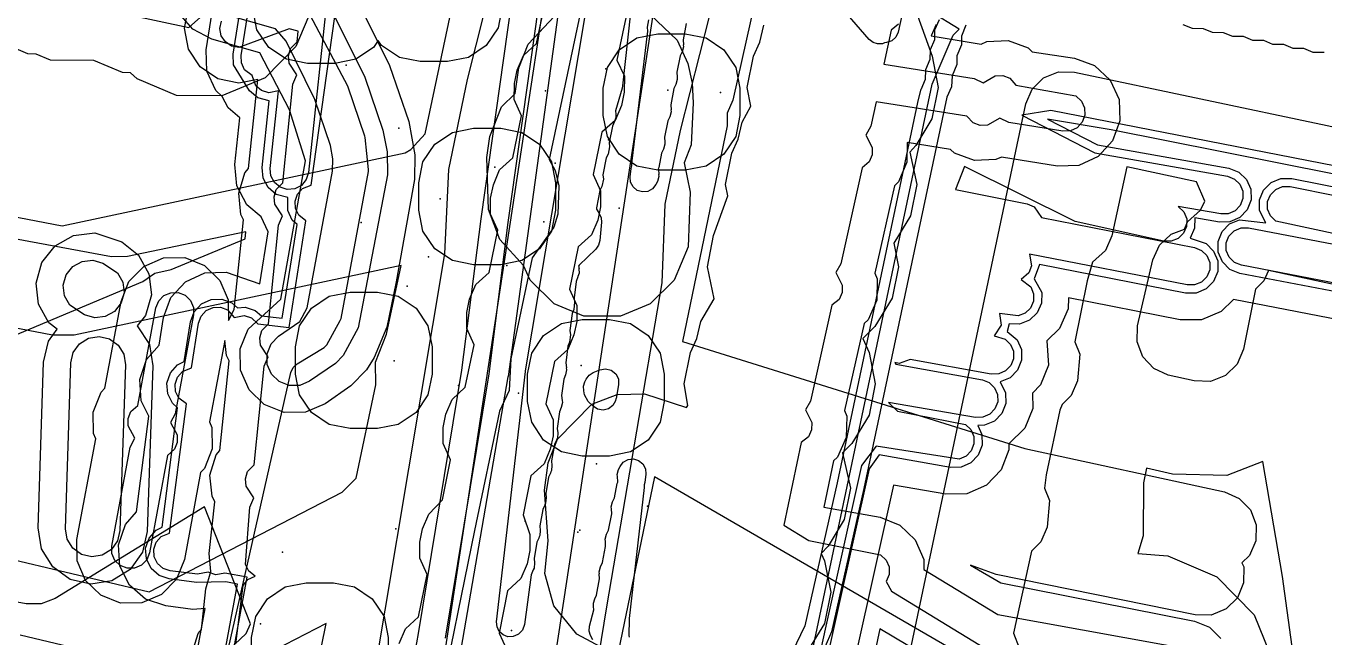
# Model space of a CAD drawing. Header units: metres. Extents: x 3158 to 3711, y 9867 to 11440.
# Drawn here: x 3332.03 to 3379.51, y 10653.77 to 10676.15 of the extents above; entities that cross this region are included whole.
import ezdxf

# ---------------------------------------------------------------- set-up
doc = ezdxf.new("R2010")
doc.units = ezdxf.units.M
for name, color, linetype in [('AI_GREENING_EXCLUSIONS', 1, 'Continuous'), ('AI_GREENING_LAWN', 82, 'Continuous'), ('AI_GREENING_REJECTED', 6, 'Continuous')]:
    doc.layers.add(name, color=color, linetype=linetype)

msp = doc.modelspace()

# ---------------------------------------------------------------- linework, layer by layer
at = {"layer": 'AI_GREENING_EXCLUSIONS'}
for points in [[(3346.044, 10644.59), (3351.569, 10680.926), (3351.591, 10682.075), (3351.758, 10682.399), (3352.242, 10685.228), (3352.192, 10685.587), (3352.389, 10686.342), (3352.558, 10686.692), (3360.24, 10726.851)], [(3346.044, 10644.59), (3351.569, 10680.926), (3351.591, 10682.075), (3351.758, 10682.399), (3352.242, 10685.228), (3352.192, 10685.587), (3352.389, 10686.342), (3352.558, 10686.692), (3360.24, 10726.851)], [(3364.17, 10726.103), (3356.438, 10685.686), (3356.351, 10684.792), (3356.225, 10684.571), (3355.951, 10683.137), (3355.733, 10681.703), (3355.778, 10681.45), (3355.56, 10680.566), (3350.042, 10644.276)], [(3364.17, 10726.103), (3356.438, 10685.686), (3356.351, 10684.792), (3356.225, 10684.571), (3355.951, 10683.137), (3355.733, 10681.703), (3355.778, 10681.45), (3355.56, 10680.566), (3350.042, 10644.276)], [(3368.281, 10726.27), (3365.856, 10714.569), (3364.062, 10705.43), (3363.093, 10698.96), (3360.359, 10685.992), (3359.911, 10684.821), (3358.536, 10682.434), (3358.329, 10681.509), (3357.958, 10680.776), (3357.72, 10679.292), (3355.952, 10672.315), (3355.399, 10669.624), (3355.284, 10666.738), (3353.255, 10654.883), (3351.387, 10643.368)], [(3362.566, 10724.899), (3360.784, 10716.656), (3356.08, 10694.449), (3356.022, 10693.286), (3355.672, 10692.527), (3351.167, 10671.258), (3351.388, 10670.85), (3351.52, 10670.289), (3351.478, 10669.254), (3351.332, 10668.78), (3350.544, 10667.659), (3349.76, 10663.964), (3349.702, 10662.8), (3349.352, 10662.042), (3348.427, 10657.679), (3345.726, 10644.391)], [(3351.74, 10610.352), (3365.172, 10674.021), (3365.94, 10675.815), (3366.155, 10676.025), (3365.123, 10676.659), (3362.983, 10678.641), (3361.994, 10679.745), (3360.94, 10681.778), (3360.902, 10684.067), (3361.573, 10687.149), (3362.269, 10688.813), (3363.51, 10690.123), (3365.135, 10690.906), (3366.932, 10691.062), (3368.361, 10690.94), (3372.123, 10709.271), (3372.133, 10711.065), (3372.254, 10711.653), (3373.011, 10713.451), (3374.399, 10714.822), (3376.206, 10715.558), (3378.157, 10715.546), (3389.665, 10713.185)], [(3325.982, 10670.243), (3333.356, 10668.824), (3345.894, 10671.497), (3346.104, 10671.619), (3346.632, 10672.192), (3351.144, 10693.491), (3351.133, 10694.322), (3351.537, 10695.346), (3355.648, 10714.754), (3340.639, 10712.823), (3339.981, 10712.848), (3332.152, 10714.459), (3331.433, 10714.762)], [(3365.675, 10708.243), (3357.88, 10673.431), (3357.676, 10672.955), (3357.677, 10672.489), (3356.042, 10664.594), (3368.562, 10660.68), (3375.871, 10659.084), (3376.407, 10658.85), (3376.813, 10658.428), (3377.027, 10657.884), (3377.016, 10657.298), (3376.782, 10656.762), (3376.505, 10656.495), (3376.569, 10656.338), (3376.566, 10655.753), (3376.34, 10655.213), (3375.925, 10654.801), (3375.383, 10654.579), (3374.798, 10654.581), (3367.513, 10656.06), (3366.572, 10656.399), (3367.681, 10655.755), (3374.771, 10654.354), (3375.312, 10654.131), (3375.726, 10653.717)], [(3331.303, 10677.528), (3337.984, 10676.09), (3338.823, 10676.839), (3337.671, 10677.06), (3337.128, 10677.28), (3336.711, 10677.69), (3336.483, 10678.229), (3336.479, 10678.815), (3336.594, 10679.098), (3336.592, 10679.404), (3336.812, 10679.946), (3337.222, 10680.363), (3337.761, 10680.591), (3338.347, 10680.596), (3341.666, 10679.961), (3342.352, 10679.992), (3344.247, 10681.684), (3344.551, 10682.276), (3344.791, 10682.46), (3344.925, 10683.408), (3344.379, 10683.964), (3333.945, 10689.603), (3324.65, 10691.413)], [(3344.13, 10641.258), (3346.383, 10653.9), (3347.974, 10663.543), (3348.677, 10669.085), (3351.032, 10685.796)], [(3347.369, 10653.731), (3348.966, 10663.414), (3349.667, 10668.946), (3352.022, 10685.656)], [(3336.176, 10641.797), (3338.575, 10654.814), (3338.132, 10654.784), (3337.14, 10654.911), (3336.4, 10655.16), (3335.812, 10655.673), (3335.465, 10656.372), (3335.412, 10657.15), (3335.661, 10657.89), (3336.072, 10658.362), (3336.522, 10661.86), (3336.244, 10662.421), (3336.191, 10663.199), (3336.439, 10663.939), (3336.897, 10664.464), (3337.058, 10665.475), (3337.328, 10666.207), (3337.858, 10666.779), (3338.567, 10667.106), (3339.347, 10667.136), (3340.585, 10666.703), (3340.886, 10668.606), (3340.63, 10669.161), (3340.102, 10669.601), (3339.74, 10670.292), (3339.67, 10671.069), (3339.854, 10672.784), (3339.422, 10673.146), (3339.204, 10673.567), (3338.971, 10673.782), (3338.645, 10674.491), (3338.615, 10675.27), (3339.884, 10683.259)], [(3337.156, 10641.595), (3339.758, 10655.705), (3339.331, 10655.793), (3338.26, 10655.775), (3337.268, 10655.903), (3336.898, 10656.028), (3336.604, 10656.284), (3336.43, 10656.633), (3336.404, 10657.023), (3336.528, 10657.393), (3336.784, 10657.687), (3337.008, 10657.797), (3337.57, 10662.169), (3337.383, 10662.333), (3337.209, 10662.683), (3337.183, 10663.072), (3337.307, 10663.442), (3337.563, 10663.736), (3337.813, 10663.86), (3338.045, 10665.318), (3338.18, 10665.684), (3338.445, 10665.97), (3338.8, 10666.133), (3339.19, 10666.148), (3339.556, 10666.013), (3339.763, 10665.821), (3340.042, 10665.846), (3340.414, 10665.728), (3340.646, 10665.534), (3341.401, 10665.453), (3341.942, 10668.88), (3341.769, 10669.034), (3341.599, 10669.385), (3341.609, 10669.867), (3341.18, 10669.979), (3340.881, 10670.229), (3340.7, 10670.574), (3340.665, 10670.963), (3340.926, 10673.408), (3340.501, 10673.521), (3340.202, 10673.772), (3339.617, 10674.724), (3339.602, 10675.113), (3340.939, 10683.522)], [(3343.08, 10677.557), (3342.355, 10670.782), (3342.274, 10670.521), (3342.099, 10670.312), (3341.857, 10670.185), (3341.585, 10670.16), (3341.324, 10670.242), (3341.114, 10670.417), (3340.987, 10670.659), (3340.963, 10670.931), (3341.267, 10673.771), (3340.906, 10673.702), (3340.646, 10673.784), (3340.437, 10673.959), (3340.299, 10674.332), (3340.023, 10674.545), (3339.909, 10674.793), (3339.899, 10675.066), (3341.263, 10683.651)], [(3343.852, 10646.878), (3347.35, 10667.804), (3347.491, 10670.886), (3348.175, 10674.192), (3349.438, 10679.178)], [(3337.45, 10641.534), (3340.112, 10655.968), (3339.305, 10656.111), (3338.966, 10656.053), (3338.687, 10656.15), (3338.298, 10656.073), (3337.306, 10656.201), (3337.047, 10656.288), (3336.841, 10656.467), (3336.72, 10656.712), (3336.701, 10656.984), (3336.788, 10657.243), (3336.968, 10657.449), (3337.281, 10657.575), (3337.892, 10662.315), (3337.62, 10662.516), (3337.499, 10662.761), (3337.48, 10663.033), (3337.567, 10663.292), (3337.747, 10663.498), (3338.08, 10663.626), (3338.341, 10665.271), (3338.436, 10665.527), (3338.622, 10665.727), (3338.87, 10665.841), (3339.143, 10665.852), (3339.399, 10665.757), (3339.644, 10665.475), (3340.01, 10665.547), (3340.27, 10665.465), (3340.506, 10665.238), (3341.649, 10665.104), (3342.266, 10669.014), (3342.008, 10669.214), (3341.89, 10669.46), (3341.874, 10669.733), (3341.964, 10669.991), (3342.146, 10670.195), (3342.461, 10670.317), (3343.425, 10677.196)], [(3342.507, 10676.838), (3341.903, 10675.393), (3340.78, 10674.249), (3339.194, 10673.586), (3337.533, 10673.602), (3336.088, 10674.206), (3335.846, 10674.428), (3335.56, 10674.444), (3334.509, 10674.883), (3332.922, 10674.899), (3332.4, 10675.117), (3332.097, 10675.133), (3330.652, 10675.737)], [(3338.09, 10653.152), (3338.319, 10653.898), (3338.448, 10654.054), (3338.599, 10655.536), (3338.794, 10656.17), (3338.731, 10656.83), (3338.936, 10658.726), (3338.831, 10658.925), (3338.757, 10659.702), (3338.985, 10660.448), (3339.115, 10660.604), (3339.461, 10663.888), (3339.356, 10664.087), (3339.304, 10664.625), (3338.741, 10661.652), (3338.83, 10661.445), (3338.84, 10660.665), (3338.551, 10659.94), (3338.409, 10659.794), (3337.82, 10656.613), (3337.531, 10655.889), (3336.987, 10655.33), (3336.27, 10655.021), (3335.489, 10655.011), (3334.765, 10655.3), (3334.206, 10655.845), (3333.897, 10656.562), (3333.887, 10657.342), (3334.582, 10661.024), (3334.493, 10661.231), (3334.483, 10662.011), (3334.772, 10662.736), (3334.913, 10662.881), (3335.502, 10666.062), (3335.792, 10666.787), (3336.336, 10667.346), (3337.053, 10667.654), (3337.833, 10667.664), (3338.558, 10667.375), (3339.117, 10666.831), (3339.425, 10666.114), (3339.435, 10665.364), (3339.64, 10665.766), (3339.986, 10669.05), (3339.881, 10669.249), (3339.807, 10670.026), (3340.036, 10670.772), (3340.165, 10670.929), (3340.504, 10674.187), (3339.808, 10674.053), (3339.044, 10674.209), (3338.397, 10674.647), (3337.967, 10675.298), (3337.819, 10676.064), (3337.976, 10676.828)], [(3344.158, 10677.056), (3345.326, 10674.699), (3346.03, 10672.652), (3346.248, 10671.43), (3346.233, 10670.526), (3345.566, 10666.781), (3345.225, 10665.116), (3344.758, 10664.01), (3344.477, 10663.559), (3343.914, 10662.969), (3342.966, 10662.316), (3342.249, 10662.007), (3341.469, 10661.996), (3340.744, 10662.284), (3340.184, 10662.828), (3339.875, 10663.545), (3339.864, 10664.325), (3340.153, 10665.05), (3341.351, 10666.139), (3342.246, 10671.209), (3341.666, 10673.08), (3341.666, 10673.08), (3340.585, 10675.165), (3338.822, 10675.669), (3338.128, 10676.025), (3337.623, 10676.62)], [(3343.268, 10676.6), (3344.424, 10674.267), (3345.082, 10672.334), (3345.233, 10671.542), (3345.249, 10670.702), (3344.175, 10665.099), (3343.628, 10664.087), (3343.346, 10663.793), (3342.399, 10663.14), (3342.04, 10662.985), (3341.65, 10662.98), (3341.288, 10663.124), (3341.008, 10663.396), (3340.853, 10663.754), (3340.848, 10664.144), (3340.992, 10664.507), (3341.264, 10664.786), (3342.04, 10665.321), (3342.309, 10665.827), (3342.309, 10665.827), (3343.239, 10670.827), (3343.247, 10671.288), (3343.162, 10671.767), (3342.594, 10673.457), (3341.538, 10675.588), (3341.15, 10676.043), (3339.096, 10676.63)], [(3349.45, 10676.843), (3349.298, 10676.078), (3348.864, 10675.429), (3348.215, 10674.995), (3347.45, 10674.843), (3346.45, 10674.843), (3345.685, 10674.995), (3345.036, 10675.429), (3344.908, 10675.621), (3344.735, 10675.363), (3344.086, 10674.929), (3343.321, 10674.777), (3342.321, 10674.777), (3341.556, 10674.929), (3340.907, 10675.363), (3340.473, 10676.012), (3340.321, 10676.777)], [(3345.68, 10653.536), (3345.906, 10654.075), (3346.389, 10654.515), (3346.704, 10656.067), (3346.431, 10656.66), (3346.433, 10657.245), (3346.532, 10657.735), (3346.758, 10658.275), (3347.257, 10658.791), (3347.556, 10660.267), (3347.283, 10660.86), (3347.285, 10661.445), (3347.385, 10661.935), (3347.611, 10662.475), (3348.097, 10662.916), (3348.419, 10664.47), (3348.148, 10665.065), (3348.152, 10665.65), (3348.254, 10666.14), (3348.482, 10666.679), (3348.967, 10667.117), (3349.288, 10668.667), (3349.017, 10669.261), (3349.021, 10669.846), (3349.123, 10670.336), (3349.351, 10670.875), (3349.836, 10671.313), (3350.157, 10672.863), (3349.886, 10673.457), (3349.891, 10674.043), (3349.992, 10674.532), (3350.22, 10675.071), (3350.705, 10675.509), (3351.026, 10677.059)], [(3354.626, 10676.79), (3355.85, 10675.631), (3356.236, 10674.775), (3356.391, 10674.056), (3356.43, 10673.339), (3356.353, 10671.794), (3356.098, 10671.137), (3356.318, 10670.058), (3356.253, 10668.066), (3355.738, 10666.834), (3354.861, 10665.979), (3353.777, 10665.526), (3352.427, 10665.526), (3351.343, 10665.979), (3350.466, 10666.834), (3350.22, 10667.382), (3349.355, 10668.327), (3348.947, 10669.427), (3348.879, 10671.332), (3348.991, 10672.104), (3349.423, 10673.185), (3349.924, 10673.671), (3350.053, 10674.611), (3350.392, 10675.486), (3351.552, 10676.708)], [(3339.701, 10653.526), (3339.973, 10655.665), (3340.147, 10655.876), (3340.407, 10656.006), (3340.178, 10656.185), (3340.05, 10656.427), (3340.211, 10658.533), (3340.355, 10658.872), (3340.076, 10659.298), (3340.05, 10659.57), (3340.13, 10659.831), (3340.368, 10660.076), (3340.736, 10663.696), (3340.88, 10664.034), (3340.601, 10664.461), (3340.575, 10664.732), (3340.655, 10664.994), (3340.893, 10665.238), (3341.261, 10668.858), (3341.405, 10669.196), (3341.126, 10669.623), (3341.1, 10669.895), (3341.18, 10670.156), (3341.418, 10670.4), (3341.786, 10674.021), (3341.93, 10674.359), (3341.651, 10674.785), (3341.625, 10675.057), (3341.705, 10675.318), (3341.943, 10675.563), (3341.983, 10675.952), (3341.658, 10676.047), (3339.816, 10675.353), (3339.548, 10675.408), (3339.322, 10675.561), (3339.171, 10675.789), (3339.119, 10676.057), (3339.174, 10676.324)], [(3353.964, 10676.451), (3353.643, 10674.901), (3353.913, 10674.306), (3353.909, 10673.721), (3353.807, 10673.231), (3353.579, 10672.692), (3353.094, 10672.254), (3352.773, 10670.704), (3353.044, 10670.11), (3353.04, 10669.525), (3352.938, 10669.035), (3352.71, 10668.496), (3352.225, 10668.058), (3351.904, 10666.508), (3352.175, 10665.914), (3352.171, 10665.328), (3352.069, 10664.839), (3351.841, 10664.3), (3351.356, 10663.862), (3351.036, 10662.316), (3351.307, 10661.725), (3351.305, 10661.14), (3351.205, 10660.65), (3350.979, 10660.11), (3350.496, 10659.67), (3350.208, 10658.248), (3350.455, 10657.525), (3350.452, 10656.94), (3350.353, 10656.45), (3350.127, 10655.91), (3349.644, 10655.47), (3349.329, 10653.919), (3349.603, 10653.325)], [(3353.219, 10653.311), (3352.175, 10653.877), (3351.337, 10654.917), (3351.003, 10656.096), (3351.131, 10657.297), (3350.996, 10659.15), (3351.125, 10660.148), (3351.465, 10661.023), (3352.724, 10662.302), (3353.655, 10662.652), (3354.649, 10662.679), (3356.191, 10662.181), (3356.24, 10662.248), (3356.105, 10663.043), (3356.332, 10664.192), (3356.564, 10664.703), (3356.709, 10665.323), (3357.203, 10666.152), (3356.952, 10667.331), (3357.18, 10668.479), (3357.701, 10669.93), (3357.618, 10670.346), (3357.845, 10671.494), (3358.076, 10672.006), (3358.222, 10672.626), (3358.546, 10673.206), (3358.408, 10673.895), (3358.635, 10675.043), (3358.866, 10675.555), (3359.011, 10676.175)], [(3363.937, 10676.216), (3363.675, 10675.998), (3363.41, 10674.744), (3366.708, 10674.225), (3367.038, 10674.063), (3367.479, 10674.318), (3367.752, 10674.329), (3368.008, 10674.235), (3368.239, 10673.984), (3370.429, 10673.585), (3370.63, 10673.4), (3370.745, 10673.152), (3370.755, 10672.879), (3370.661, 10672.623), (3370.476, 10672.422), (3370.228, 10672.307), (3369.955, 10672.297), (3367.972, 10672.609), (3367.642, 10672.771), (3367.201, 10672.516), (3366.928, 10672.505), (3366.672, 10672.599), (3366.441, 10672.85), (3363.12, 10673.373), (3362.931, 10672.475), (3362.752, 10672.154), (3362.984, 10671.7), (3362.98, 10671.427), (3362.873, 10671.176), (3362.61, 10670.958), (3361.837, 10667.434), (3361.655, 10667.115), (3361.882, 10666.659), (3361.876, 10666.386), (3361.766, 10666.136), (3361.501, 10665.921), (3360.721, 10662.406), (3360.539, 10662.087), (3360.766, 10661.631), (3360.76, 10661.357), (3360.65, 10661.108), (3360.385, 10660.893), (3359.744, 10657.872), (3360.665, 10657.307), (3363.289, 10656.779), (3363.486, 10656.589), (3363.595, 10656.339), (3363.6, 10656.066), (3363.488, 10655.8), (3363.682, 10655.456), (3367.097, 10653.359)], [(3365.425, 10676.375), (3365.263, 10675.998), (3365.256, 10675.644), (3365.094, 10675.268), (3365.087, 10674.914), (3364.925, 10674.537), (3364.918, 10674.183), (3364.758, 10673.809), (3364.742, 10673.793), (3364.642, 10673.349), (3361.698, 10659.42), (3360.516, 10654.186), (3360.053, 10653.22)], [(3364.633, 10676.525), (3365.169, 10675.043), (3365.396, 10673.895), (3365.166, 10672.747), (3364.579, 10671.775), (3364.355, 10671.53), (3364.606, 10670.346), (3364.376, 10669.198), (3363.769, 10668.196), (3363.94, 10667.331), (3363.711, 10666.183), (3363.081, 10665.148), (3362.635, 10664.702), (3362.866, 10664.192), (3363.093, 10663.043), (3362.863, 10661.895), (3362.234, 10660.86), (3361.89, 10660.516), (3362.182, 10659.224), (3361.952, 10658.076), (3361.365, 10657.104), (3361.118, 10656.835), (3361.234, 10656.567), (3361.461, 10655.419), (3361.232, 10654.271), (3360.652, 10653.314)], [(3366.406, 10676.177), (3366.24, 10675.78), (3366.24, 10675.462), (3366.071, 10675.05), (3366.071, 10674.731), (3365.901, 10674.319), (3365.881, 10673.923), (3365.711, 10673.545), (3365.62, 10673.139), (3362.676, 10659.21), (3361.492, 10653.966), (3361.025, 10652.889)], [(3365.317, 10676.198), (3365.141, 10675.788), (3366.97, 10675.487), (3367.174, 10675.582), (3367.954, 10675.613), (3368.686, 10675.344), (3368.835, 10675.206), (3370.375, 10674.964), (3371.107, 10674.694), (3371.681, 10674.165), (3372.008, 10673.457), (3372.04, 10672.677), (3371.77, 10671.945), (3371.241, 10671.371), (3370.533, 10671.044), (3369.753, 10671.012), (3367.71, 10671.347), (3367.505, 10671.252), (3366.726, 10671.221), (3365.993, 10671.49), (3365.844, 10671.628), (3364.261, 10671.877), (3364.252, 10671.158), (3363.945, 10670.441), (3363.8, 10670.299), (3363.081, 10667.094), (3363.162, 10666.884), (3363.145, 10666.104), (3362.831, 10665.39), (3362.684, 10665.25), (3361.965, 10662.066), (3362.046, 10661.856), (3362.029, 10661.076), (3361.715, 10660.362), (3361.568, 10660.221), (3361.207, 10658.53), (3363.266, 10658.158), (3363.992, 10657.873), (3364.554, 10657.331), (3364.865, 10656.615), (3364.872, 10656.25), (3367.569, 10654.595), (3378.285, 10652.655)], [(3379.509, 10675.179), (3379.111, 10675.182), (3378.773, 10675.324), (3378.375, 10675.327), (3378.037, 10675.468), (3377.639, 10675.472), (3377.301, 10675.613), (3376.903, 10675.616), (3376.565, 10675.757), (3376.167, 10675.761), (3375.829, 10675.902), (3375.431, 10675.905), (3375.093, 10676.046), (3374.695, 10676.05), (3374.357, 10676.191)], [(3354.498, 10606.435), (3368.596, 10673.298), (3368.827, 10673.836), (3369.245, 10674.245), (3369.789, 10674.463), (3370.374, 10674.456), (3384.245, 10671.529), (3384.779, 10671.301), (3385.186, 10670.888), (3385.406, 10670.352), (3385.406, 10669.771), (3383.706, 10661.139), (3384.577, 10655.923), (3385.26, 10650.618)], [(3379.938, 10671.017), (3369.517, 10673.058), (3368.452, 10672.882), (3371.119, 10671.507), (3375.975, 10670.642), (3376.23, 10670.542), (3376.426, 10670.353), (3376.536, 10670.103), (3376.542, 10669.83), (3376.442, 10669.575), (3376.253, 10669.378), (3376.003, 10669.269), (3375.73, 10669.263), (3374.172, 10669.541), (3374.382, 10669.336), (3374.483, 10669.082), (3374.478, 10668.809), (3374.37, 10668.558), (3374.174, 10668.368), (3373.92, 10668.268), (3373.647, 10668.272), (3370.404, 10668.991), (3366.354, 10671.003), (3366.031, 10670.156), (3368.646, 10669.631), (3368.898, 10669.526), (3369.172, 10669.137), (3374.773, 10668.036), (3375.026, 10667.932), (3375.219, 10667.739), (3375.324, 10667.487), (3375.324, 10667.213), (3375.22, 10666.961), (3375.027, 10666.768), (3374.774, 10666.663), (3374.501, 10666.663), (3368.734, 10667.796), (3368.811, 10667.367), (3368.714, 10667.112), (3368.423, 10666.868), (3368.786, 10666.594), (3368.885, 10666.339), (3368.879, 10666.066), (3368.769, 10665.816), (3368.572, 10665.627), (3368.317, 10665.528), (3367.638, 10665.624), (3367.697, 10665.198), (3367.443, 10664.803), (3367.837, 10664.678), (3368.033, 10664.488), (3368.142, 10664.238), (3368.147, 10663.965), (3368.047, 10663.711), (3367.857, 10663.514), (3367.607, 10663.405), (3367.334, 10663.401), (3364.371, 10663.937), (3363.966, 10663.791), (3363.805, 10663.823), (3363.846, 10663.767), (3367.009, 10663.194), (3367.263, 10663.093), (3367.459, 10662.903), (3367.567, 10662.652), (3367.571, 10662.379), (3367.47, 10662.125), (3367.28, 10661.929), (3367.029, 10661.821), (3366.756, 10661.817), (3363.574, 10662.357), (3363.907, 10662.047), (3366.387, 10661.559), (3366.585, 10661.37), (3366.695, 10661.12), (3366.701, 10660.847), (3366.602, 10660.592), (3366.414, 10660.395), (3366.164, 10660.284), (3363.126, 10660.762), (3362.593, 10660.055), (3360.781, 10651.908)], [(3379.881, 10670.722), (3371.715, 10672.349), (3369.394, 10672.734), (3371.216, 10671.794), (3376.028, 10670.937), (3376.391, 10670.795), (3376.673, 10670.525), (3376.829, 10670.167), (3376.837, 10669.777), (3376.695, 10669.414), (3376.425, 10669.132), (3376.067, 10668.976), (3375.677, 10668.968), (3374.778, 10669.128), (3374.772, 10668.746), (3374.604, 10668.375), (3375.192, 10668.181), (3375.468, 10667.906), (3375.618, 10667.545), (3375.618, 10667.155), (3375.469, 10666.795), (3375.194, 10666.518), (3374.833, 10666.369), (3374.443, 10666.368), (3369.104, 10667.419), (3368.909, 10666.89), (3369.18, 10666.392), (3369.172, 10666.002), (3369.015, 10665.644), (3368.733, 10665.374), (3368.37, 10665.233), (3367.991, 10665.241), (3367.916, 10664.963), (3368.28, 10664.659), (3368.435, 10664.301), (3368.442, 10663.911), (3368.299, 10663.548), (3368.028, 10663.268), (3367.666, 10663.112), (3367.86, 10662.715), (3367.866, 10662.325), (3367.722, 10661.962), (3367.45, 10661.682), (3367.092, 10661.528), (3366.838, 10661.524), (3366.988, 10661.185), (3366.997, 10660.795), (3366.856, 10660.431), (3366.586, 10660.149), (3366.229, 10659.992), (3365.839, 10659.983), (3363.229, 10660.44), (3362.873, 10659.931), (3361.154, 10652.204)], [(3381.664, 10666.294), (3377.471, 10667.199), (3377.306, 10666.811), (3376.996, 10666.507), (3376.56, 10664.317), (3376.33, 10663.766), (3375.903, 10663.35), (3375.348, 10663.132), (3374.752, 10663.148), (3373.809, 10663.365), (3373.275, 10663.606), (3372.874, 10664.032), (3372.667, 10664.579), (3372.685, 10665.164), (3373.244, 10667.589), (3373.484, 10668.122), (3373.91, 10668.523), (3374.406, 10668.711), (3374.517, 10668.974), (3374.984, 10669.404), (3375.151, 10669.732), (3374.847, 10670.446), (3372.292, 10670.985), (3371.748, 10668.466), (3371.515, 10667.929), (3371.033, 10667.497), (3370.838, 10666.814), (3370.394, 10664.577), (3370.575, 10664.128), (3370.488, 10663.151), (3370.259, 10662.612), (3369.928, 10662.287), (3369.839, 10662.08), (3369.34, 10659.713), (3369.287, 10659.222), (3369.467, 10658.776), (3369.38, 10657.799), (3369.151, 10657.26), (3368.801, 10656.917), (3368.143, 10653.914), (3368.357, 10653.383)], [(3381.035, 10666.207), (3376.427, 10667.089), (3376.065, 10667.236), (3375.787, 10667.509), (3375.635, 10667.869), (3375.632, 10668.259), (3375.779, 10668.621), (3376.053, 10668.898), (3376.412, 10669.05), (3377.378, 10668.943), (3377.146, 10669.386), (3377.147, 10669.776), (3377.296, 10670.136), (3377.572, 10670.412), (3377.932, 10670.562), (3378.323, 10670.561), (3381.534, 10669.922)], [(3381.319, 10668.231), (3377.738, 10668.999), (3377.545, 10669.192), (3377.441, 10669.444), (3377.441, 10669.717), (3377.545, 10669.97), (3377.739, 10670.163), (3377.991, 10670.267), (3378.264, 10670.267), (3381.659, 10669.591)], [(3330.107, 10664.188), (3336.299, 10666.788), (3336.739, 10667.1), (3337.341, 10667.226), (3340.038, 10668.358), (3340.074, 10668.604), (3335.736, 10667.705), (3335.16, 10667.698), (3327.723, 10669.07)], [(3381.091, 10666.502), (3376.483, 10667.384), (3376.23, 10667.486), (3376.035, 10667.678), (3375.929, 10667.93), (3375.927, 10668.203), (3376.03, 10668.456), (3376.221, 10668.65), (3376.473, 10668.757), (3376.746, 10668.759), (3381.007, 10667.943)], [(3329.939, 10656.989), (3336.533, 10655.426), (3343.592, 10659.074), (3344.099, 10659.591), (3344.824, 10663.007), (3344.814, 10663.838), (3345.217, 10664.862), (3345.751, 10667.377), (3333.793, 10664.828), (3332.998, 10664.82), (3325.226, 10666.315)], [(3380.847, 10665.225), (3376.189, 10666.127), (3375.75, 10665.687), (3375.029, 10665.388), (3374.249, 10665.388), (3370.157, 10666.198), (3370.148, 10665.786), (3369.834, 10665.071), (3369.366, 10664.622), (3369.426, 10663.733), (3369.14, 10663.007), (3368.841, 10662.698), (3368.849, 10662.144), (3368.561, 10661.418), (3367.977, 10660.841), (3367.982, 10660.623), (3367.7, 10659.895), (3367.161, 10659.331), (3366.447, 10659.016), (3365.667, 10658.998), (3363.764, 10659.331), (3362.398, 10653.19)], [(3378.684, 10650.921), (3377.993, 10655.988), (3377.269, 10660.201), (3375.952, 10659.685), (3373.965, 10659.738), (3373.012, 10659.96), (3372.906, 10659.42), (3372.888, 10657.476), (3372.7, 10656.834), (3373.789, 10656.746), (3375.585, 10655.983), (3376.951, 10654.591), (3377.681, 10652.781)], [(3366.392, 10653.035), (3355.017, 10659.638), (3352.517, 10647.562)], [(3331.815, 10653.857), (3338.375, 10652.291), (3340.076, 10653.896), (3340.235, 10654.259), (3338.551, 10658.544), (3333.098, 10655.181), (3332.586, 10654.983), (3332.036, 10654.983), (3324.644, 10656.358)], [(3341.176, 10645.251), (3343.009, 10654.271), (3337.711, 10651.532)], [(3366.719, 10652.005), (3363.255, 10654.075), (3362.641, 10651.131)]]:
    msp.add_lwpolyline(points, dxfattribs=at)
for points in [[(3357.555, 10675.279), (3357.989, 10674.63), (3358.141, 10673.865), (3358.141, 10672.865), (3357.989, 10672.1), (3357.555, 10671.451), (3356.906, 10671.017), (3356.141, 10670.865), (3355.141, 10670.865), (3354.376, 10671.017), (3353.727, 10671.451), (3353.293, 10672.1), (3353.141, 10672.865), (3353.141, 10673.865), (3353.293, 10674.63), (3353.727, 10675.279), (3354.376, 10675.713), (3355.141, 10675.865), (3356.141, 10675.865), (3356.906, 10675.713), (3357.555, 10675.279)], [(3350.809, 10671.818), (3351.243, 10671.169), (3351.395, 10670.404), (3351.395, 10669.404), (3351.243, 10668.639), (3350.809, 10667.99), (3350.16, 10667.556), (3349.395, 10667.404), (3348.395, 10667.404), (3347.63, 10667.556), (3346.981, 10667.99), (3346.547, 10668.639), (3346.395, 10669.404), (3346.395, 10670.404), (3346.547, 10671.169), (3346.981, 10671.818), (3347.63, 10672.252), (3348.395, 10672.404), (3349.395, 10672.404), (3350.16, 10672.252), (3350.809, 10671.818)], [(3332.605, 10667.486), (3333.089, 10668.098), (3333.77, 10668.479), (3334.545, 10668.57), (3335.527, 10668.24), (3336.14, 10667.756), (3336.52, 10667.075), (3336.612, 10666.3), (3336.399, 10665.549), (3336.096, 10665.165), (3336.541, 10664.478), (3336.668, 10663.708), (3336.465, 10657.638), (3336.287, 10656.878), (3335.832, 10656.244), (3335.169, 10655.833), (3334.399, 10655.706), (3333.639, 10655.884), (3333.005, 10656.339), (3332.593, 10657.002), (3332.467, 10657.772), (3332.67, 10663.842), (3332.848, 10664.602), (3333.164, 10665.042), (3332.864, 10665.279), (3332.484, 10665.96), (3332.393, 10666.735), (3332.605, 10667.486)], [(3333.496, 10667.031), (3333.737, 10667.337), (3334.078, 10667.528), (3334.466, 10667.573), (3334.841, 10667.467), (3335.379, 10667.107), (3335.569, 10666.767), (3335.615, 10666.379), (3335.508, 10666.004), (3335.267, 10665.697), (3334.926, 10665.507), (3334.539, 10665.461), (3334.163, 10665.568), (3333.625, 10665.928), (3333.435, 10666.268), (3333.389, 10666.656), (3333.496, 10667.031)], [(3336.119, 10662.252), (3336.781, 10665.825), (3336.882, 10666.079), (3337.072, 10666.275), (3337.323, 10666.382), (3337.597, 10666.386), (3337.85, 10666.285), (3338.046, 10666.094), (3338.154, 10665.843), (3338.157, 10665.57), (3337.486, 10661.948), (3337.315, 10661.622), (3337.558, 10661.174), (3337.562, 10660.901), (3337.461, 10660.648), (3337.204, 10660.424), (3336.542, 10656.85), (3336.441, 10656.597), (3336.25, 10656.401), (3335.999, 10656.293), (3335.726, 10656.289), (3335.472, 10656.391), (3335.277, 10656.581), (3335.169, 10656.832), (3335.165, 10657.105), (3335.836, 10660.728), (3336.008, 10661.053), (3335.764, 10661.501), (3335.761, 10661.774), (3335.862, 10662.028), (3336.119, 10662.252)], [(3346.295, 10665.817), (3346.729, 10665.168), (3346.881, 10664.403), (3346.881, 10663.403), (3346.729, 10662.638), (3346.295, 10661.989), (3345.646, 10661.555), (3344.881, 10661.403), (3343.881, 10661.403), (3343.116, 10661.555), (3342.467, 10661.989), (3342.033, 10662.638), (3341.881, 10663.403), (3341.881, 10664.403), (3342.033, 10665.168), (3342.467, 10665.817), (3343.116, 10666.251), (3343.881, 10666.403), (3344.881, 10666.403), (3345.646, 10666.251), (3346.295, 10665.817)], [(3354.79, 10664.815), (3355.223, 10664.166), (3355.375, 10663.401), (3355.375, 10662.401), (3355.223, 10661.635), (3354.79, 10660.986), (3354.141, 10660.553), (3353.375, 10660.401), (3352.375, 10660.401), (3351.61, 10660.553), (3350.961, 10660.986), (3350.528, 10661.635), (3350.375, 10662.401), (3350.375, 10663.401), (3350.528, 10664.166), (3350.961, 10664.815), (3351.61, 10665.248), (3352.375, 10665.401), (3353.375, 10665.401), (3354.141, 10665.248), (3354.79, 10664.815)], [(3335.399, 10664.458), (3335.605, 10664.127), (3335.668, 10663.742), (3335.465, 10657.672), (3335.376, 10657.292), (3335.149, 10656.975), (3334.817, 10656.769), (3334.432, 10656.706), (3334.052, 10656.795), (3333.735, 10657.022), (3333.529, 10657.354), (3333.466, 10657.739), (3333.67, 10663.808), (3333.758, 10664.188), (3333.986, 10664.505), (3334.317, 10664.711), (3334.702, 10664.774), (3335.082, 10664.686), (3335.399, 10664.458)], [(3344.691, 10655.171), (3345.124, 10654.523), (3345.277, 10653.757), (3345.277, 10652.757), (3345.124, 10651.992), (3344.691, 10651.343), (3344.042, 10650.909), (3343.277, 10650.757), (3342.277, 10650.757), (3341.511, 10650.909), (3340.862, 10651.343), (3340.429, 10651.992), (3340.277, 10652.757), (3340.277, 10653.757), (3340.429, 10654.523), (3340.862, 10655.171), (3341.511, 10655.605), (3342.277, 10655.757), (3343.277, 10655.757), (3344.042, 10655.605), (3344.691, 10655.171)]]:
    msp.add_lwpolyline(points, close=True, dxfattribs=at)
at = {"layer": 'AI_GREENING_LAWN'}
for points in [[(3352.71, 10685.52), (3349.659, 10663.314), (3349.656, 10663.297), (3345.803, 10640.954)], [(3366.02, 10685.483), (3363.925, 10675.925), (3363.844, 10675.742), (3363.697, 10675.605), (3363.508, 10675.537), (3363.429, 10675.526), (3363.355, 10675.496), (3363.178, 10675.49), (3363.011, 10675.546), (3362.873, 10675.657), (3361.759, 10676.937)], [(3354.419, 10679.201), (3353.849, 10673.957), (3353.832, 10673.873), (3353.593, 10673.04), (3353.589, 10673.002), (3353.598, 10672.956), (3353.603, 10672.798), (3353.559, 10672.646), (3353.479, 10672.478), (3353.364, 10671.882), (3353.376, 10671.723), (3353.325, 10671.459), (3353.253, 10671.316), (3353.132, 10670.696), (3353.145, 10670.536), (3353.094, 10670.273), (3353.022, 10670.129), (3352.897, 10669.49), (3352.897, 10669.445), (3352.914, 10669.403), (3352.995, 10669.276), (3353.06, 10669.125), (3353.072, 10668.962), (3353.013, 10668.29), (3352.968, 10668.121), (3352.867, 10667.978), (3352.266, 10667.385), (3352.242, 10667.35), (3352.255, 10667.261), (3352.245, 10667.259), (3352.261, 10667.098), (3352.208, 10666.968), (3352.215, 10666.965), (3352.147, 10666.793), (3352.072, 10666.19), (3352.096, 10666.032), (3352.062, 10665.766), (3352, 10665.618), (3351.921, 10664.992), (3351.944, 10664.833), (3351.91, 10664.567), (3351.848, 10664.419), (3351.77, 10663.816), (3351.792, 10663.634), (3351.786, 10663.634), (3351.799, 10663.558), (3351.76, 10663.372), (3351.696, 10663.22), (3351.619, 10662.617), (3351.64, 10662.435), (3351.634, 10662.435), (3351.647, 10662.358), (3351.608, 10662.172), (3351.544, 10662.021), (3351.461, 10661.405), (3351.479, 10661.255), (3351.463, 10661.06), (3351.426, 10660.988), (3351.433, 10660.985), (3351.358, 10660.819), (3351.251, 10660.22), (3351.267, 10660.055), (3351.249, 10659.866), (3351.213, 10659.798), (3351.219, 10659.795), (3351.144, 10659.629), (3351.038, 10659.03), (3351.054, 10658.866), (3351.035, 10658.677), (3351, 10658.608), (3351.006, 10658.606), (3350.931, 10658.439), (3350.825, 10657.84), (3350.84, 10657.676), (3350.822, 10657.487), (3350.787, 10657.419), (3350.792, 10657.416), (3350.717, 10657.249), (3350.611, 10656.651), (3350.627, 10656.486), (3350.609, 10656.297), (3350.578, 10656.238), (3350.583, 10656.236), (3350.506, 10656.054), (3350.26, 10654.227), (3350.189, 10654.03), (3350.042, 10653.879), (3350.018, 10653.863), (3349.845, 10653.789), (3349.656, 10653.785), (3349.48, 10653.851), (3349.34, 10653.978), (3349.258, 10654.147), (3349.243, 10654.335), (3350.299, 10663.499), (3350.302, 10663.525), (3353.447, 10682.267)], [(3339.203, 10652.34), (3341.718, 10663.462), (3341.801, 10663.645), (3341.949, 10663.781), (3342.939, 10664.375), (3343.028, 10664.467), (3343.523, 10665.365), (3343.55, 10665.439), (3344.556, 10670.819), (3344.559, 10670.892), (3344.428, 10672.063), (3344.416, 10672.114), (3343.813, 10673.91), (3343.797, 10673.948), (3342.325, 10676.725)], [(3356.176, 10676.235), (3356.062, 10675.638), (3356.072, 10675.456), (3356.066, 10675.455), (3356.074, 10675.379), (3356.024, 10675.196), (3355.951, 10675.048), (3355.836, 10674.451), (3355.847, 10674.268), (3355.84, 10674.268), (3355.849, 10674.192), (3355.798, 10674.009), (3355.725, 10673.861), (3355.61, 10673.264), (3355.621, 10673.081), (3355.615, 10673.081), (3355.623, 10673.005), (3355.573, 10672.822), (3355.5, 10672.673), (3355.385, 10672.077), (3355.395, 10671.894), (3355.389, 10671.894), (3355.398, 10671.818), (3355.347, 10671.634), (3355.274, 10671.486), (3355.173, 10670.962), (3355.155, 10670.916), (3355.159, 10670.899), (3355.17, 10670.707), (3355.163, 10670.707), (3355.172, 10670.631), (3355.122, 10670.447), (3355.071, 10670.345), (3354.949, 10670.188), (3354.776, 10670.091), (3354.578, 10670.069), (3354.388, 10670.126), (3354.234, 10670.252), (3354.142, 10670.429), (3354.127, 10670.627), (3354.163, 10670.93), (3354.192, 10671.023), (3354.186, 10671.116), (3354.772, 10675.961), (3354.759, 10676.108), (3354.808, 10676.371)], [(3352.757, 10653.665), (3352.679, 10653.826), (3352.631, 10653.993), (3352.644, 10654.166), (3352.795, 10654.77), (3352.799, 10654.807), (3352.79, 10654.848), (3352.783, 10655.013), (3352.83, 10655.171), (3352.897, 10655.308), (3353.009, 10655.905), (3352.998, 10656.087), (3353.004, 10656.088), (3352.995, 10656.164), (3353.045, 10656.347), (3353.117, 10656.496), (3353.229, 10657.093), (3353.218, 10657.275), (3353.218, 10657.275), (3353.224, 10657.276), (3353.215, 10657.352), (3353.265, 10657.536), (3353.338, 10657.684), (3353.45, 10658.281), (3353.438, 10658.464), (3353.445, 10658.464), (3353.436, 10658.54), (3353.485, 10658.724), (3353.558, 10658.872), (3353.656, 10659.396), (3353.675, 10659.443), (3353.67, 10659.461), (3353.658, 10659.652), (3353.665, 10659.652), (3353.656, 10659.728), (3353.705, 10659.912), (3353.755, 10660.013), (3353.876, 10660.171), (3354.049, 10660.269), (3354.247, 10660.292), (3354.437, 10660.236), (3354.591, 10660.11), (3354.684, 10659.934), (3354.701, 10659.736), (3354.666, 10659.435), (3354.637, 10659.341), (3354.644, 10659.247), (3354.089, 10654.447), (3354.087, 10654.421), (3354.079, 10653.831), (3354.088, 10653.762)]]:
    msp.add_lwpolyline(points, dxfattribs=at)
msp.add_lwpolyline([(3353.226, 10663.599), (3353.433, 10663.547), (3353.599, 10663.414), (3353.695, 10663.223), (3353.703, 10663.01), (3353.612, 10662.507), (3353.606, 10662.509), (3353.593, 10662.417), (3353.491, 10662.245), (3353.328, 10662.127), (3353.133, 10662.082), (3352.935, 10662.118), (3352.768, 10662.228), (3352.595, 10662.401), (3352.461, 10662.642), (3352.428, 10662.786), (3352.419, 10662.957), (3352.468, 10663.122), (3352.516, 10663.217), (3352.621, 10663.358), (3352.768, 10663.454), (3353.016, 10663.559), (3353.226, 10663.599)], close=True, dxfattribs=at)
at = {"layer": 'AI_GREENING_REJECTED'}
for p in [(3343.74, 10674.71), (3353.24, 10674.58), (3351.03, 10673.77), (3355.51, 10673.8), (3357.43, 10673.71), (3345.66, 10672.4), (3353.33, 10671.98), (3349.18, 10670.98), (3351.38, 10671.12), (3347.18, 10669.82), (3353.72, 10669.48), (3344.29, 10668.95), (3350.97, 10668.98), (3346.75, 10667.7), (3349.62, 10667.38), (3345.97, 10666.62), (3345.49, 10663.89), (3352.33, 10663.71), (3347.85, 10662.98), (3350.04, 10662.7), (3352.9, 10660.12), (3354.76, 10658.57), (3345.55, 10657.73), (3350.28, 10658.02), (3352.29, 10657.69), (3352.21, 10657.61), (3341.41, 10656.88), (3340.61, 10654.25), (3349.78, 10654.01)]:
    msp.add_point(p, dxfattribs=at)

doc.saveas('drawing.dxf')
